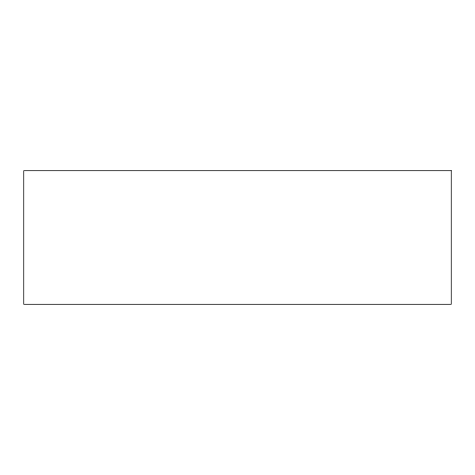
<?xml version="1.0" encoding="UTF-8"?>
<svg xmlns="http://www.w3.org/2000/svg" width="475" height="475" viewBox="0 0 475 475"><rect width="100%" height="100%" fill="white"/><g stroke="black" fill="none" stroke-linecap="round" stroke-linejoin="round"><path stroke-width="0.71" d="M451.25 170.703L23.75 170.703L23.75 304.297L451.25 304.297L451.25 170.703"/></g></svg>
